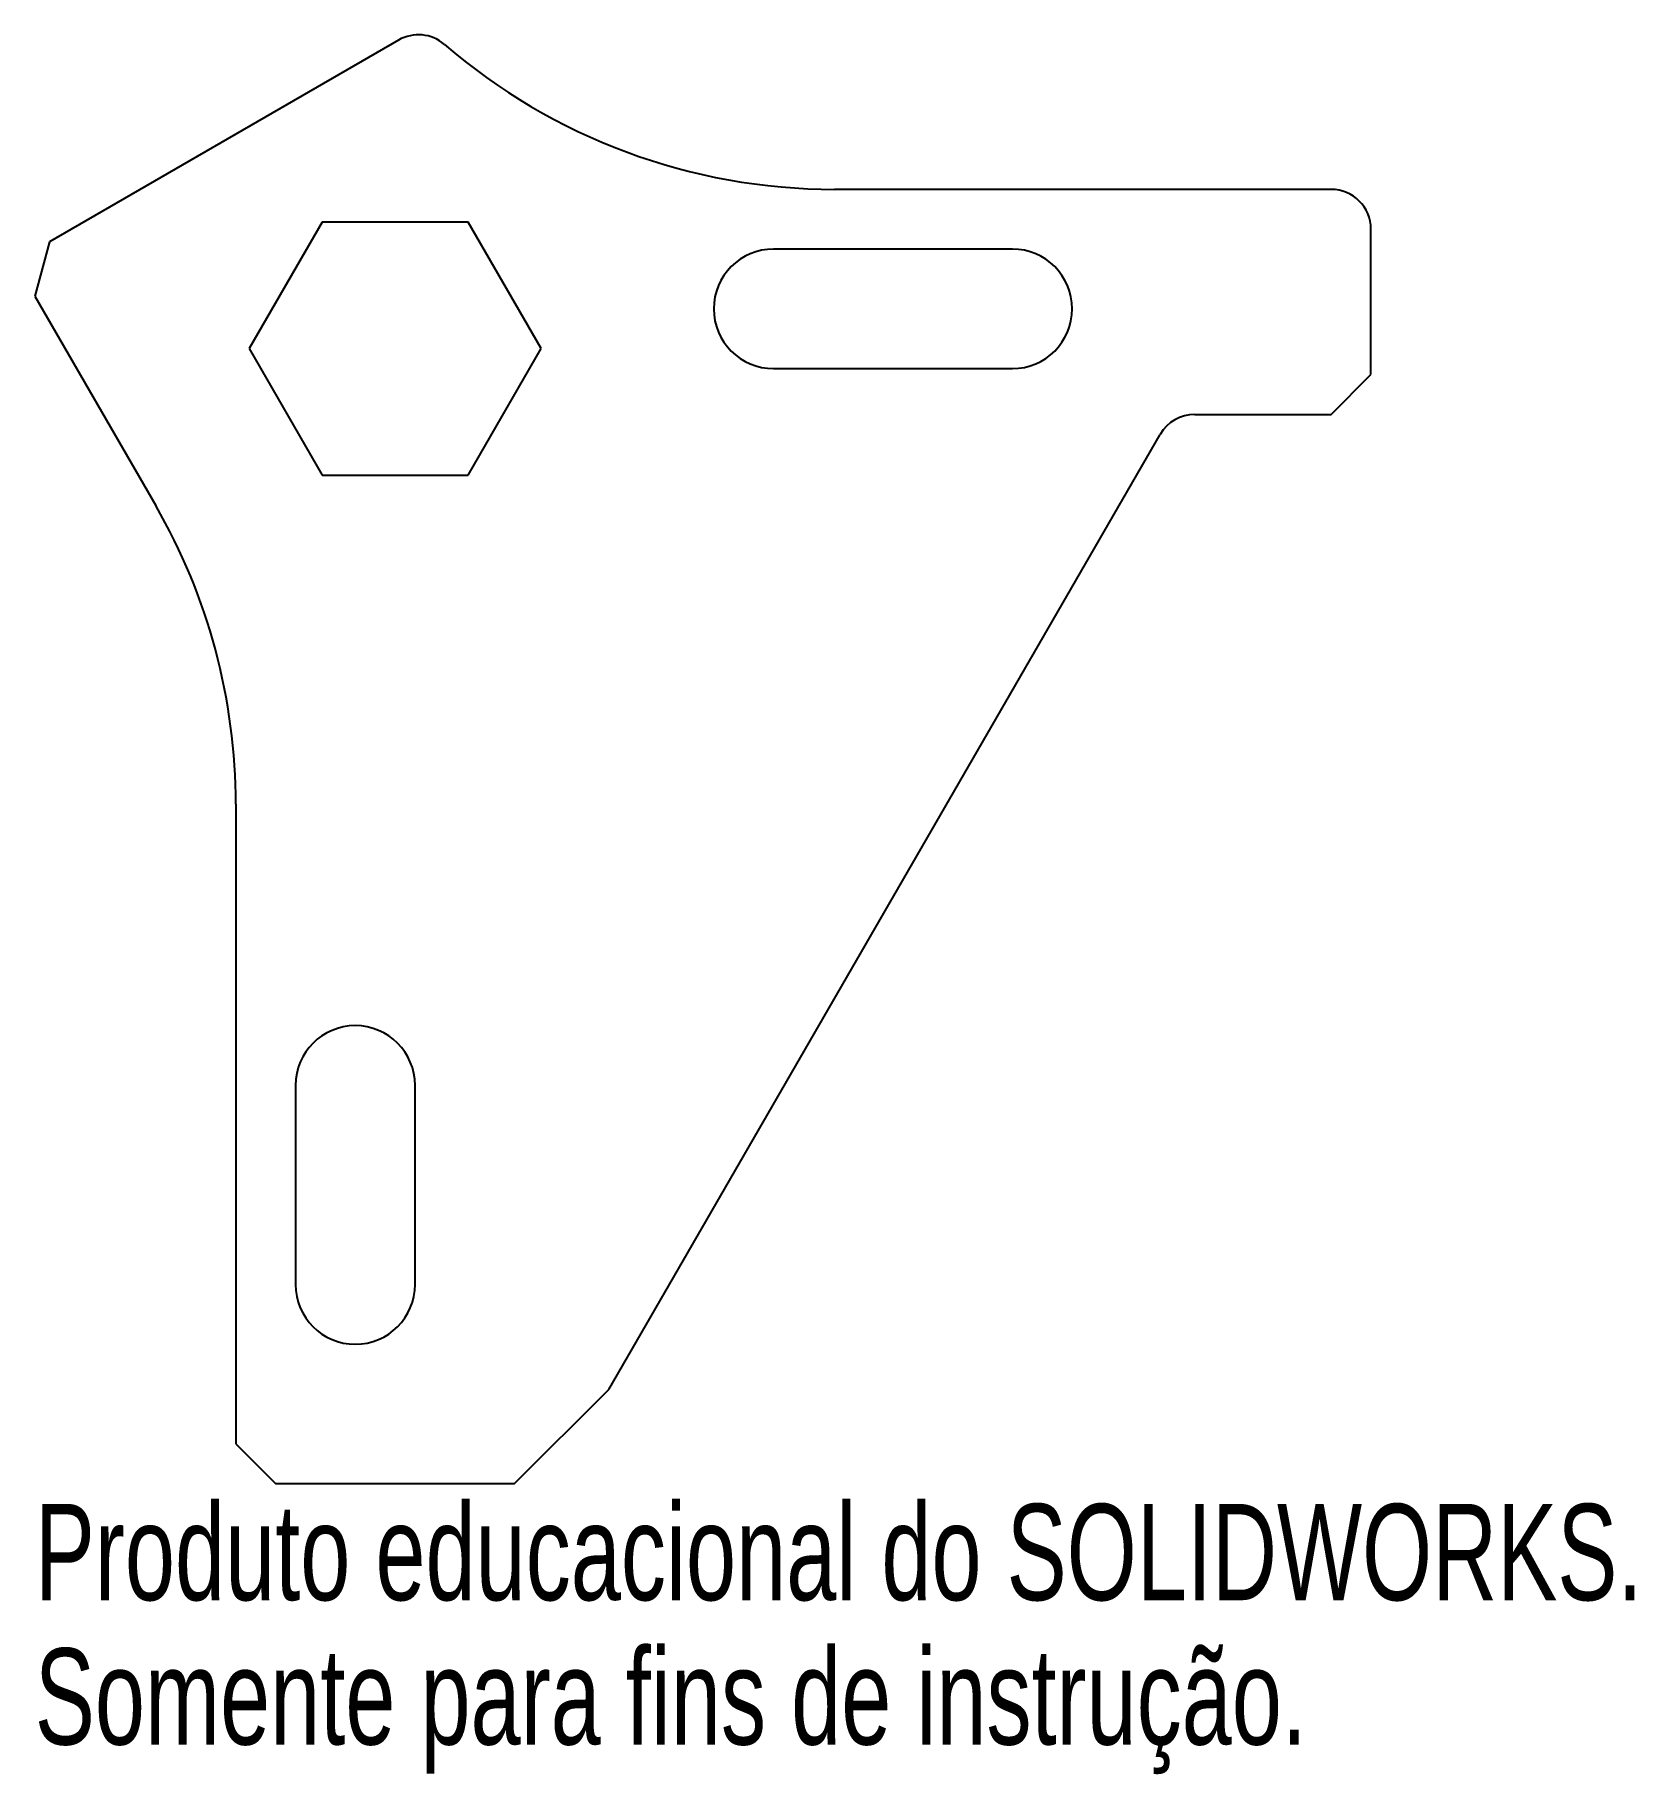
# Model space of a CAD drawing. Header units: millimetres. Extents: x -10.1 to 70.2, y -14.6 to 72.8.
import ezdxf

# ---------------------------------------------------------------- set-up
doc = ezdxf.new("R2010")
doc.units = ezdxf.units.MM
doc.styles.add('SLDTEXTSTYLE0', font='TXT', dxfattribs={"width": 0.7})

msp = doc.modelspace()

# ---------------------------------------------------------------- linework, layer by layer
at = {"color": 7, "linetype": 'Continuous', "lineweight": 25}
for p, q in [((8.171, 72.493), (-9.362, 62.371)), ((55, 65), (30.063, 65)), ((4.334, 63.35), (0.668, 57)), ((11.666, 63.35), (4.334, 63.35)), ((15.332, 57), (11.666, 63.35)), ((57, 55.694), (57, 63)), ((-9.362, 62.371), (-10.094, 59.639)), ((39, 62), (27, 62)), ((-10.094, 59.639), (-4.019, 49.118)), ((0.668, 57), (4.334, 50.65)), ((11.666, 50.65), (15.332, 57)), ((27, 56), (39, 56)), ((55, 53.694), (57, 55.694)), ((48.155, 53.694), (55, 53.694)), ((18.732, 4.732), (46.423, 52.694)), ((4.334, 50.65), (11.666, 50.65)), ((0, 34.118), (0, 2)), ((3, 20), (3, 10)), ((9, 10), (9, 20)), ((14, 0), (18.732, 4.732)), ((0, 2), (2, 0)), ((2, 0), (14, 0))]:
    msp.add_line(p, q, dxfattribs=at)
for centre, radius, start, end in [((9.171, 70.761), 2, 49.24034, 120), ((30.063, 95), 30, 229.24034, 270), ((55, 63), 2, 0, 90), ((27, 59), 3, 90, 270), ((39, 59), 3, 270, 90), ((48.155, 51.694), 2, 90, 150), ((-30, 34.118), 30, 0, 30), ((6, 20), 3, 0, 180), ((6, 10), 3, 180, 0)]:
    msp.add_arc(centre, radius, start, end, dxfattribs=at)

# ---------------------------------------------------------------- texts
at = {"color": 7, "linetype": 'Continuous', "char_height": 4.83362, "attachment_point": 1, "style": 'SLDTEXTSTYLE0'}
for s, insert in [('Produto educacional do SOLIDWORKS.', (-10.094, -1.02)), ('Somente para fins de instrução.', (-10.094, -8.27))]:
    msp.add_mtext(s, dxfattribs=dict(at, insert=insert))

doc.saveas('drawing.dxf')
